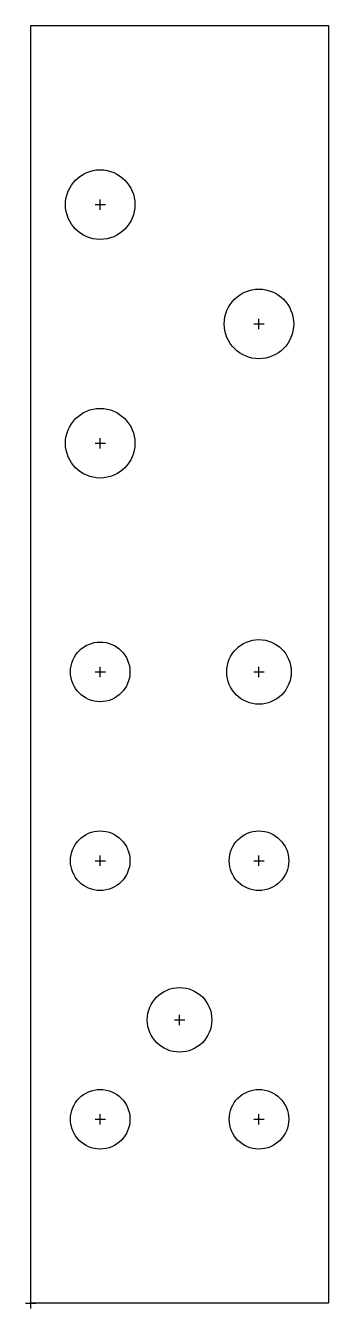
# Model space of a CAD drawing. Header units: millimetres. Extents: x -1 to 30, y -1 to 128.
import ezdxf

# ---------------------------------------------------------------- set-up
doc = ezdxf.new("R2010")
doc.units = ezdxf.units.MM
doc.layers.add('Contour', color=7, linetype='CONTINUOUS')
doc.layers.add('Reference_points', color=1, linetype='CONTINUOUS')

msp = doc.modelspace()

# ---------------------------------------------------------------- linework, layer by layer
at = {"layer": 'Contour', "color": 7, "linetype": 'CONTINUOUS'}
for p, q in [((0, 0), (0, 128.5)), ((0, 128.5), (30, 128.5)), ((30, 128.5), (30, 0)), ((30, 0), (0, 0))]:
    msp.add_line(p, q, dxfattribs=at)
for centre, radius in [((7, 110.5), 3.5), ((23, 98.5), 3.5), ((7, 86.5), 3.5), ((7, 63.5), 3), ((23, 63.5), 3.25), ((7, 44.5), 3), ((23, 44.5), 3), ((15, 28.5), 3.25), ((7, 18.5), 3), ((23, 18.5), 3)]:
    msp.add_circle(centre, radius, dxfattribs=at)
at = {"layer": 'Reference_points', "color": 1, "linetype": 'CONTINUOUS'}
for p, q in [((7, 109.981), (7, 111.019)), ((6.481, 110.5), (7.519, 110.5)), ((22.481, 98.5), (23.519, 98.5)), ((23, 97.981), (23, 99.019)), ((6.481, 86.5), (7.519, 86.5)), ((7, 85.981), (7, 87.019)), ((6.481, 63.5), (7.519, 63.5)), ((7, 62.981), (7, 64.019)), ((22.481, 63.5), (23.519, 63.5)), ((23, 62.981), (23, 64.019)), ((6.481, 44.5), (7.519, 44.5)), ((7, 43.981), (7, 45.019)), ((22.481, 44.5), (23.519, 44.5)), ((23, 43.981), (23, 45.019)), ((14.481, 28.5), (15.519, 28.5)), ((15, 27.981), (15, 29.019)), ((6.481, 18.5), (7.519, 18.5)), ((7, 17.981), (7, 19.019)), ((22.481, 18.5), (23.519, 18.5)), ((23, 17.981), (23, 19.019)), ((-0.519, 0), (0.519, 0)), ((0, -0.519), (0, 0.519))]:
    msp.add_line(p, q, dxfattribs=at)

doc.saveas('drawing.dxf')
